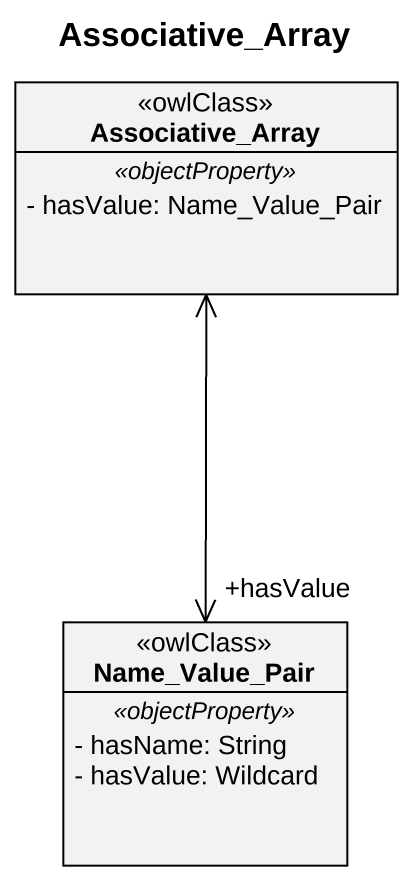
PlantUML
@startuml
title Associative_Array
hide circle
hide empty members
skinparam classAttributeIconSize 0
class Associative_Array <<owlClass>> {
  .. <<objectProperty>> ..
  - hasValue: Name_Value_Pair
}
class Name_Value_Pair <<owlClass>> {
  .. <<objectProperty>> ..
  - hasName: String
  - hasValue: Wildcard
}
Associative_Array <--> "+hasValue" Name_Value_Pair
@enduml
